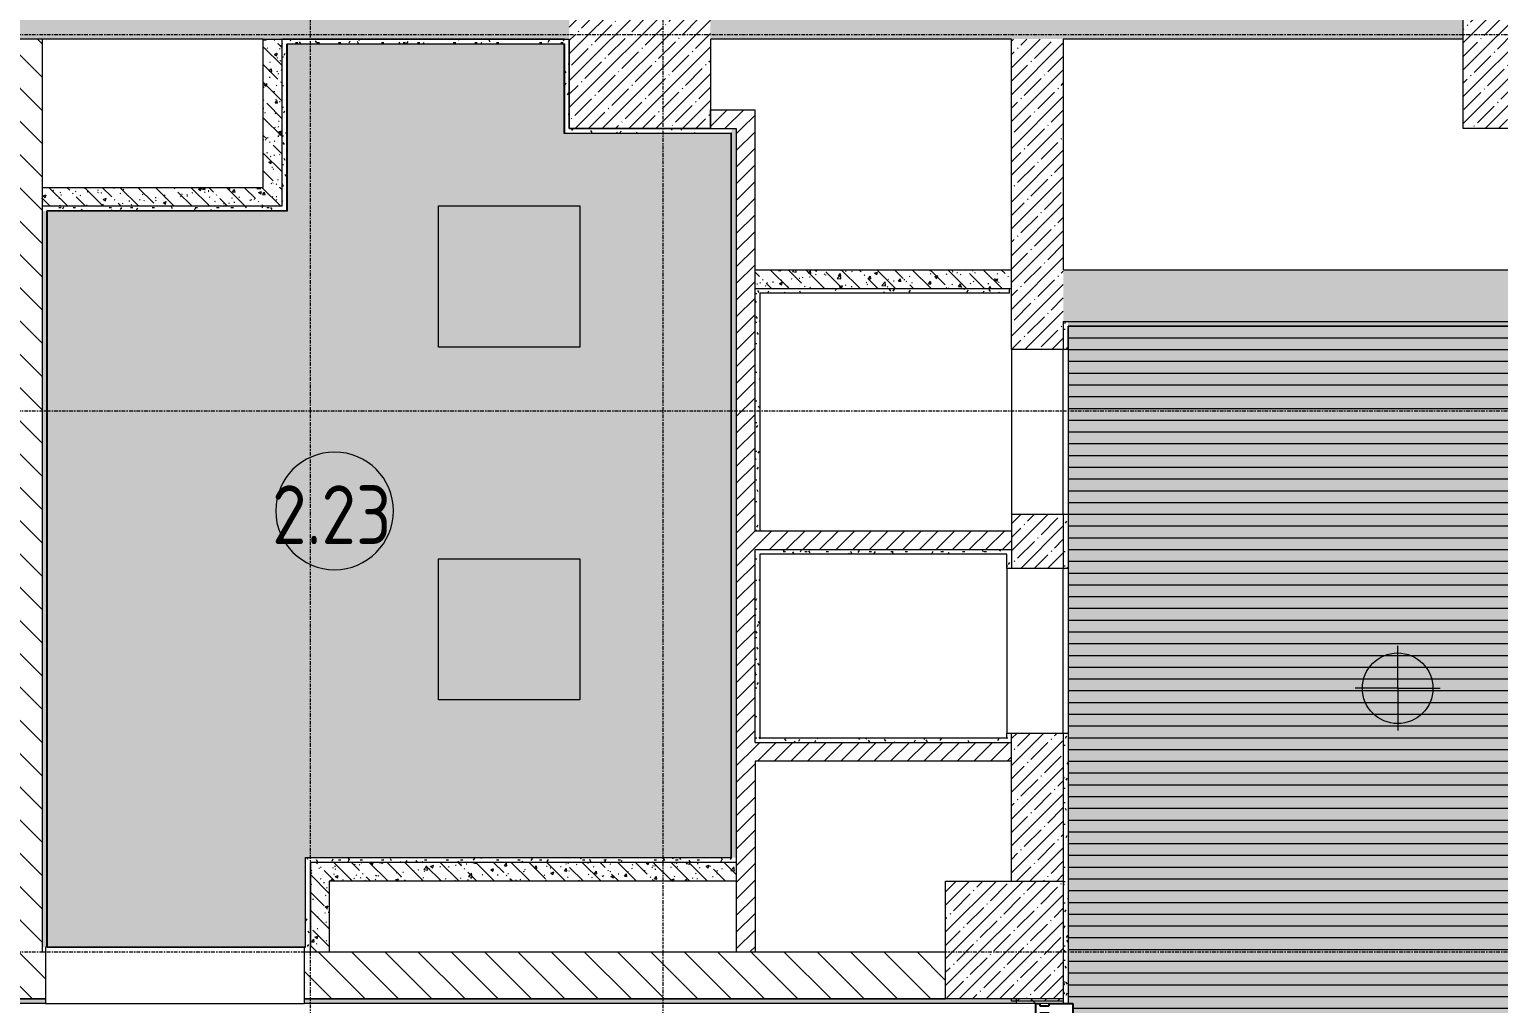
# Model space of a CAD drawing. Header units: millimetres. Extents: x -3917 to 185442, y -8553 to 29000.
# Drawn here: x 15816 to 22060, y 10880 to 15021 of the extents above; entities that cross this region are included whole.
import ezdxf

# ---------------------------------------------------------------- set-up
doc = ezdxf.new("R2010")
doc.units = ezdxf.units.MM
doc.linetypes.add('Осевая', pattern=[31.75, 6.35, -4.7625, 15.875, -4.7625])
for name, color, linetype, lineweight, true_color in [('A-ANNO-NOTE', 1, 'Continuous', 9, 0xff0000), ('A-CLNG-1', 7, 'Continuous', 9, 0xeaeaea), ('A-WALL-1', 7, 'Continuous', 9, 0x3c3c3c), ('A-WALL-FNSH-1', 7, 'Continuous', 9, 0x3c3c3c), ('I-WALL-1', 7, 'Continuous', 9, 0x535353), ('S-COLS-1', 9, 'Continuous', 9, 0x808080), ('S-COLS-2', 7, 'Continuous', 9, 0x3c3c3c)]:
    doc.layers.add(name, color=color, linetype=linetype, lineweight=lineweight, true_color=true_color)
for name, color, linetype, lineweight in [('A-AREA-IDEN', 7, 'Continuous', 9), ('A-CLNG-PATT', 7, 'Continuous', 9), ('A-GLAZ-CWMG', 7, 'Continuous', 9), ('A-GLAZ-CWMG-1', 7, 'Continuous', 25), ('A-WALL', 7, 'Continuous', 9), ('I-WALL', 7, 'Continuous', 9), ('S-COLS', 7, 'Continuous', 9), ('Оси-2', 7, 'Осевая', 9)]:
    doc.layers.add(name, color=color, linetype=linetype, lineweight=lineweight)
doc.layers.add('A-CLNG-PATT-1', color=7, linetype='Continuous', lineweight=9, transparency=1)
doc.styles.add('GOST Common', font='GOST_Common.ttf', dxfattribs={"width": 0.9, "height": 250})
pattern_1 = [(135, (0, 0), (-70.71068, -70.71068), [])]
pattern_2 = [(45, (0, 0), (-35.35534, 35.35534), [])]
pattern_3 = [(135, (0, 0), (-75.43415, -75.43415), [106.68, -17.78, 3.556, -17.78]), (135, (0, 75.39), (-75.43415, -75.43415), []), (50, (0, 0), (127.5292, -11.15758), [13.335, -146.685]), (355, (0, 0), (-24.66966, 133.74), [10.668, -117.348]), (100.451, (10.63, -0.93), (102.85973, 122.5818), [11.333, -124.663]), (46.184, (0, 35.56), (189.7552, -29.4304), [20.002, -220.027]), (96.636, (15.81, 33.1), (166.1822, 173.1996), [17, -186.995]), (351.184, (0, 35.56), (166.184, 173.1976), [16.002, -176.022]), (21, (17.78, 26.67), (106.13027, -71.58603), [13.335, -146.685]), (326, (17.78, 26.67), (43.2619, 128.93175), [10.668, -117.348]), (71.451, (26.62, 20.7), (149.392, 57.34505), [11.333, -124.663]), (37.5, (0, 0), (2.16223, 59.18836), [3.353, -112.573, 3.353, -115.773, -117.792]), (37.5, (0, 0), (2.16223, 59.18836), [-235.052, 3.353, -114.44]), (7.5, (0, 0), (46.77386, 70.12615), [3.353, -64.567, 3.353, -109.906, -44.894]), (7.5, (0, 0), (46.77386, 70.12615), [-181.178, 3.353, -41.542]), (327.5, (-39.65, 0), (94.91367, -4.01009), [3.353, -41.097, 3.353, -135.331, -184.023]), (327.5, (-39.65, 0), (94.91367, -4.01009), [-183.134, 3.353, -180.67]), (317.5, (-57.43, 0), (103.69057, 17.79882), [3.353, -54.432, 3.353, -88.748, -130.683]), (317.5, (-57.43, 0), (103.69057, 17.79882), [-149.885, 3.353, -127.33])]
pattern_4 = [(45, (0, 0), (-57.02463, 57.02463), []), (45, (57.025, 0), (-57.02463, 57.02463), [100.806, -20.161, 3.353, -16.808])]
pattern_5 = [(0, (0, 0), (121.92, 30.48), [10.058, -81.382, 10.058, -81.382, -487.68]), (0, (0, 0), (121.92, 30.48), [-182.88, 10.058, -172.822, 10.058, -81.382, -213.36]), (0, (0, 0), (121.92, 30.48), [-457.2, 10.058, -50.902, 10.058, -142.342]), (120, (45.72, 15.24), (-87.356454, 90.345817), [10.058, -81.382, 10.058, -81.382, -487.68]), (120, (45.72, 15.24), (-87.356454, 90.345817), [-182.88, 10.058, -172.822, 10.058, -81.382, -213.36]), (120, (45.72, 15.24), (-87.356454, 90.345817), [-457.2, 10.058, -50.902, 10.058, -142.342]), (240, (60.96, 76.2), (-34.563546, -120.825817), [10.058, -81.382, 10.058, -81.382, -487.68]), (240, (60.96, 76.2), (-34.563546, -120.825817), [-182.88, 10.058, -172.822, 10.058, -81.382, -213.36]), (240, (60.96, 76.2), (-34.563546, -120.825817), [-457.2, 10.058, -50.902, 10.058, -142.342])]

# ---------------------------------------------------------------- blocks, each defined once
blk = doc.blocks.new('BSC_Колонна _Прямоугольная - 500х500-V31-Сводный план потолков 2 этажа в осях 1-12')
at = {"layer": 'S-COLS-1'}
h = blk.add_hatch(dxfattribs=at)
h.set_pattern_fill('FP_40', color=256, style=0, pattern_type=2)
h.set_pattern_definition([(45, (-19960, -11150), (-57.02463, 57.02463), []), (45, (-19902.975, -11150), (-57.02463, 57.02463), [100.806, -20.161, 3.353, -16.808])])
h.paths.add_polyline_path([(-250, -250), (250, -250), (250, 250), (-250, 250), (-250, -181.2)])
at = {"layer": 'S-COLS-2'}
for p, q in [((-250, 250), (250, 250)), ((-250, -250), (-250, 250)), ((250, 250), (250, -250)), ((250, -250), (-250, -250))]:
    blk.add_line(p, q, dxfattribs=at)
blk = doc.blocks.new('BSC_Колонна _Прямоугольная - 600х600-V44-Сводный план потолков 2 этажа в осях 1-12')
at = {"layer": 'S-COLS-1'}
h = blk.add_hatch(dxfattribs=at)
h.set_pattern_fill('FP_54', color=256, style=0, pattern_type=2)
h.set_pattern_definition([(45, (-22210, -14900), (-57.02463, 57.02463), []), (45, (-22152.975, -14900), (-57.02463, 57.02463), [100.806, -20.161, 3.353, -16.808])])
h.paths.add_polyline_path([(-300, -300), (300, -300), (300, 300), (-300, 300)])
at = {"layer": 'S-COLS-2'}
for p, q in [((-300, 300), (300, 300)), ((-300, -300), (-300, 300)), ((300, 300), (300, -300)), ((300, -300), (-300, -300))]:
    blk.add_line(p, q, dxfattribs=at)
blk = doc.blocks.new('Прямоугольный импост - Импост структурный с накладкой - 160мм Темный-30755595-Сводный план потолков 2 этажа в осях 1-12')
at = {"layer": 'A-GLAZ-CWMG-1'}
for p, q in [((-50, 0), (-50, 17)), ((-50, 17), (0, 17)), ((-40, 0), (-50, 0)), ((-40, -40), (-40, 0)), ((0, 0), (-10, 0)), ((-10, 0), (-10, -40)), ((0, 17), (0, 0)), ((-50, -140), (-50, -40)), ((-50, -40), (-40, -40)), ((-10, -40), (0, -40)), ((0, -40), (0, -140)), ((0, -140), (-50, -140))]:
    blk.add_line(p, q, dxfattribs=at)
blk = doc.blocks.new('Марка_Помещения - Номер-25198446-Сводный план потолков 2 этажа в осях 1-12')
at = {"layer": 'A-AREA-IDEN'}
for start, end in [(360, 180), (180, 360)]:
    blk.add_arc((0, 0), 2.5, start, end, dxfattribs=at)

msp = doc.modelspace()

# ---------------------------------------------------------------- hatches: boundary and pattern name
at = {"layer": 'A-CLNG-PATT'}
h = msp.add_hatch(dxfattribs=at)
h.set_pattern_fill('FP_89', color=256, style=0, pattern_type=2)
h.set_pattern_definition([(0, (29375, 7560.5), (0, -50), [])])
h.paths.add_polyline_path([(32466.7, 141), (32989, 141), (32989, 521), (33631, 521), (33631, 141), (35469, 141), (35469, 521), (35911, 521), (35911, 141), (37969, 141), (37969, 421), (38249, 421), (38249, 5249), (37189, 5249), (37189, 7921), (38277.7, 7921), (38277.7, 10679), (37969, 10679), (37969, 11221), (38249, 11221), (38249, 11474.2), (37977.7, 11609.9), (38249, 11745.5), (38249, 11850.8), (38229, 11850.8), (38229, 11950.8), (38249, 11950.8), (38249, 12774.6), (38229, 12774.6), (38229, 12874.6), (38249, 12874.6), (38249, 14980), (34231, 14980), (34231, 13759), (32700, 13759), (32700, 13740), (31300, 13740), (31300, 13759), (20231, 13759), (20231, 10880), (20250, 10880), (20250, 7921), (30931, 7921), (30931, 141), (31244.2, 141)])
h.paths.add_polyline_path([(33310, 7089.7), (33226.1, 7097), (33150, 7115.7), (33078, 7145.6), (33009.1, 7188), (32945.2, 7243.8), (32894.7, 7304.1), (32854.7, 7370), (32823.3, 7448.3), (32805.7, 7524), (32799.9, 7601.7), (32807, 7683.9), (32825.7, 7760), (32856.2, 7833.1), (32898, 7900.9), (32949.9, 7961.4), (33015.6, 8016.2), (33082.3, 8056.3), (33157.6, 8086.6), (33233.6, 8104.3), (33311.6, 8110.1), (33393.9, 8103), (33470, 8084.3), (33546.9, 8051.4), (33613.1, 8010.1), (33673.8, 7957.3), (33726.5, 7894), (33766.5, 7827.3), (33795.9, 7755), (33814.1, 7678.9), (33819.7, 7593.1), (33813, 7516.1), (33794.3, 7440), (33763.8, 7366.9), (33722, 7299.1), (33665.4, 7234.6), (33606.1, 7184.9), (33536.5, 7143.2), (33467.4, 7114.6), (33383.6, 7095.5), (33310.5, 7089.8)])
h.paths.add_polyline_path([(33310, 7090.7), (33391.3, 7097.4), (33467.7, 7115.8), (33546.5, 7149.5), (33612.6, 7190.8), (33671.7, 7241.8), (33723.3, 7302.8), (33766.4, 7375.2), (33795.6, 7447.7), (33813.3, 7524), (33819.2, 7600.9), (33812.9, 7680.2), (33794.2, 7757.7), (33763.5, 7831.7), (33721.1, 7900.4), (33664.5, 7964.9), (33609.3, 8012), (33535.1, 8056.3), (33463.3, 8085.3), (33383.6, 8103.5), (33308.9, 8109.2), (33230.2, 8103), (33152.3, 8084.2), (33078, 8053.3), (33010.1, 8011.5), (32949.2, 7959.3), (32894.4, 7893.5), (32854.2, 7826.3), (32824.7, 7753.4), (32806.9, 7678.1), (32800.7, 7600), (32807.6, 7517.7), (32826.1, 7441.6), (32856.5, 7368.3), (32898.5, 7300.1), (32950.7, 7239.2), (33013.4, 7186.3), (33082.9, 7144.6), (33158.8, 7114.2), (33235.1, 7096.6), (33309.5, 7090.8)])
h.paths.add_polyline_path([(33310, 7100), (33230.2, 7106.5), (33152.3, 7125.8), (33077.1, 7158.1), (33010.7, 7200.1), (32956.4, 7246.4), (32902, 7311.7), (32863.3, 7375.9), (32834.4, 7445.9), (32816.2, 7521.8), (32810, 7600), (32816.5, 7679.7), (32835.7, 7757.4), (32867.1, 7831.2), (32910.1, 7899.3), (32956.4, 7953.6), (33016.1, 8004.5), (33083, 8045.5), (33155.5, 8075.5), (33231.8, 8093.8), (33310, 8100), (33389.8, 8093.5), (33467.7, 8074.2), (33541.7, 8042.6), (33609.3, 7999.9), (33664.5, 7952.4), (33714.5, 7893.9), (33757.8, 7821.5), (33785.5, 7754.5), (33803.8, 7678.2), (33810, 7599.9), (33803.5, 7520.3), (33783.9, 7441.5), (33752.9, 7368.8), (33709.9, 7300.7), (33663.6, 7246.4), (33603.9, 7195.5), (33536.5, 7154.3), (33458.2, 7123), (33383.6, 7105.8), (33310.1, 7100)])
h.paths.add_polyline_path([(29833.9, 10620), (29785.6, 10620), (29738.8, 10631.5), (29696.1, 10653.9), (29660, 10685.9), (29632.7, 10725.6), (29615.6, 10770.6), (29609.7, 10816.8), (29604.4, 10773.1), (29585.6, 10725.6), (29560, 10688.4), (29523.9, 10656.4), (29481.2, 10634), (29434.4, 10622.5), (29386.1, 10622.5), (29339.3, 10634), (29296.6, 10656.4), (29260.6, 10688.4), (29233.2, 10728.1), (29216.1, 10773.1), (29210.3, 10821), (29216.1, 10868.9), (29233.2, 10913.9), (29260.6, 10953.6), (29296.6, 10985.6), (29339.3, 11008), (29386.1, 11019.5), (29434.4, 11019.5), (29481.2, 11008), (29523.9, 10985.6), (29561.7, 10951.1), (29587.3, 10913.9), (29604.7, 10866.4), (29610.3, 10822.7), (29616.5, 10868.9), (29632.7, 10911.4), (29660, 10951.1), (29696.1, 10983.1), (29738.8, 11005.5), (29785.6, 11017), (29833.9, 11017), (29880.7, 11005.5), (29923.4, 10983.1), (29959.4, 10951.1), (29986.8, 10911.4), (30003.9, 10866.4), (30009.7, 10818.5), (30003.9, 10770.6), (29986.8, 10725.6), (29959.4, 10685.9), (29923.4, 10653.9), (29880.7, 10631.5)])
h.paths.add_polyline_path([(36240, 13660), (36192.1, 13665.8), (36147.1, 13682.9), (36107.4, 13710.3), (36075.4, 13746.4), (36053, 13789.1), (36041.5, 13835.9), (36041.5, 13884.1), (36053, 13930.9), (36075.4, 13973.6), (36107.4, 14009.7), (36147.1, 14037.1), (36192.1, 14054.2), (36240, 14060), (36287.9, 14054.2), (36332.9, 14037.1), (36372.6, 14009.7), (36404.6, 13973.6), (36427, 13930.9), (36438.5, 13884.1), (36438.5, 13835.9), (36427, 13789.1), (36404.6, 13746.4), (36372.6, 13710.3), (36332.9, 13682.9), (36287.9, 13665.8)])
at = {"layer": 'A-CLNG-PATT-1'}
msp.add_hatch(color=256, dxfattribs=at).paths.add_polyline_path([(16989, 11121), (16989, 11501), (18799, 11501), (18799, 14579), (18089.3, 14579), (18089.3, 14959), (16911, 14959), (16911, 14249), (15891, 14249), (15891, 11121), (16573.9, 11121)])
h = msp.add_hatch(color=256, dxfattribs=at)
h.paths.add_polyline_path([(32466.7, 141), (32989, 141), (32989, 521), (33631, 521), (33631, 141), (35469, 141), (35469, 521), (35911, 521), (35911, 141), (37969, 141), (37969, 421), (38249, 421), (38249, 5249), (37189, 5249), (37189, 7921), (38277.7, 7921), (38277.7, 10679), (37969, 10679), (37969, 11221), (38249, 11221), (38249, 11474.2), (37977.7, 11609.9), (38249, 11745.5), (38249, 11850.8), (38229, 11850.8), (38229, 11950.8), (38249, 11950.8), (38249, 12774.6), (38229, 12774.6), (38229, 12874.6), (38249, 12874.6), (38249, 14980), (34231, 14980), (34231, 13759), (32700, 13759), (32700, 13740), (31300, 13740), (31300, 13759), (20231, 13759), (20231, 10880), (20250, 10880), (20250, 7921), (30931, 7921), (30931, 141), (31244.2, 141)])
h.paths.add_polyline_path([(33310, 7089.7), (33226.1, 7097), (33150, 7115.7), (33078, 7145.6), (33009.1, 7188), (32945.2, 7243.8), (32894.7, 7304.1), (32854.7, 7370), (32823.3, 7448.3), (32805.7, 7524), (32799.9, 7601.7), (32807, 7683.9), (32825.7, 7760), (32856.2, 7833.1), (32898, 7900.9), (32949.9, 7961.4), (33015.6, 8016.2), (33082.3, 8056.3), (33157.6, 8086.6), (33233.6, 8104.3), (33311.6, 8110.1), (33393.9, 8103), (33470, 8084.3), (33546.9, 8051.4), (33613.1, 8010.1), (33673.8, 7957.3), (33726.5, 7894), (33766.5, 7827.3), (33795.9, 7755), (33814.1, 7678.9), (33819.7, 7593.1), (33813, 7516.1), (33794.3, 7440), (33763.8, 7366.9), (33722, 7299.1), (33665.4, 7234.6), (33606.1, 7184.9), (33536.5, 7143.2), (33467.4, 7114.6), (33383.6, 7095.5), (33310.5, 7089.8)])
h.paths.add_polyline_path([(33310, 7090.7), (33391.3, 7097.4), (33467.7, 7115.8), (33546.5, 7149.5), (33612.6, 7190.8), (33671.7, 7241.8), (33723.3, 7302.8), (33766.4, 7375.2), (33795.6, 7447.7), (33813.3, 7524), (33819.2, 7600.9), (33812.9, 7680.2), (33794.2, 7757.7), (33763.5, 7831.7), (33721.1, 7900.4), (33664.5, 7964.9), (33609.3, 8012), (33535.1, 8056.3), (33463.3, 8085.3), (33383.6, 8103.5), (33308.9, 8109.2), (33230.2, 8103), (33152.3, 8084.2), (33078, 8053.3), (33010.1, 8011.5), (32949.2, 7959.3), (32894.4, 7893.5), (32854.2, 7826.3), (32824.7, 7753.4), (32806.9, 7678.1), (32800.7, 7600), (32807.6, 7517.7), (32826.1, 7441.6), (32856.5, 7368.3), (32898.5, 7300.1), (32950.7, 7239.2), (33013.4, 7186.3), (33082.9, 7144.6), (33158.8, 7114.2), (33235.1, 7096.6), (33309.5, 7090.8)])
h.paths.add_polyline_path([(33310, 7100), (33230.2, 7106.5), (33152.3, 7125.8), (33077.1, 7158.1), (33010.7, 7200.1), (32956.4, 7246.4), (32902, 7311.7), (32863.3, 7375.9), (32834.4, 7445.9), (32816.2, 7521.8), (32810, 7600), (32816.5, 7679.7), (32835.7, 7757.4), (32867.1, 7831.2), (32910.1, 7899.3), (32956.4, 7953.6), (33016.1, 8004.5), (33083, 8045.5), (33155.5, 8075.5), (33231.8, 8093.8), (33310, 8100), (33389.8, 8093.5), (33467.7, 8074.2), (33541.7, 8042.6), (33609.3, 7999.9), (33664.5, 7952.4), (33714.5, 7893.9), (33757.8, 7821.5), (33785.5, 7754.5), (33803.8, 7678.2), (33810, 7599.9), (33803.5, 7520.3), (33783.9, 7441.5), (33752.9, 7368.8), (33709.9, 7300.7), (33663.6, 7246.4), (33603.9, 7195.5), (33536.5, 7154.3), (33458.2, 7123), (33383.6, 7105.8), (33310.1, 7100)])
h.paths.add_polyline_path([(29833.9, 10620), (29785.6, 10620), (29738.8, 10631.5), (29696.1, 10653.9), (29660, 10685.9), (29632.7, 10725.6), (29615.6, 10770.6), (29609.7, 10816.8), (29604.4, 10773.1), (29585.6, 10725.6), (29560, 10688.4), (29523.9, 10656.4), (29481.2, 10634), (29434.4, 10622.5), (29386.1, 10622.5), (29339.3, 10634), (29296.6, 10656.4), (29260.6, 10688.4), (29233.2, 10728.1), (29216.1, 10773.1), (29210.3, 10821), (29216.1, 10868.9), (29233.2, 10913.9), (29260.6, 10953.6), (29296.6, 10985.6), (29339.3, 11008), (29386.1, 11019.5), (29434.4, 11019.5), (29481.2, 11008), (29523.9, 10985.6), (29561.7, 10951.1), (29587.3, 10913.9), (29604.7, 10866.4), (29610.3, 10822.7), (29616.5, 10868.9), (29632.7, 10911.4), (29660, 10951.1), (29696.1, 10983.1), (29738.8, 11005.5), (29785.6, 11017), (29833.9, 11017), (29880.7, 11005.5), (29923.4, 10983.1), (29959.4, 10951.1), (29986.8, 10911.4), (30003.9, 10866.4), (30009.7, 10818.5), (30003.9, 10770.6), (29986.8, 10725.6), (29959.4, 10685.9), (29923.4, 10653.9), (29880.7, 10631.5)])
h.paths.add_polyline_path([(36240, 13660), (36192.1, 13665.8), (36147.1, 13682.9), (36107.4, 13710.3), (36075.4, 13746.4), (36053, 13789.1), (36041.5, 13835.9), (36041.5, 13884.1), (36053, 13930.9), (36075.4, 13973.6), (36107.4, 14009.7), (36147.1, 14037.1), (36192.1, 14054.2), (36240, 14060), (36287.9, 14054.2), (36332.9, 14037.1), (36372.6, 14009.7), (36404.6, 13973.6), (36427, 13930.9), (36438.5, 13884.1), (36438.5, 13835.9), (36427, 13789.1), (36404.6, 13746.4), (36372.6, 13710.3), (36332.9, 13682.9), (36287.9, 13665.8)])
at = {"layer": 'I-WALL'}
h = msp.add_hatch(dxfattribs=at)
h.set_pattern_fill('FP_13', color=256, style=0, pattern_type=2)
h.set_pattern_definition(pattern_4)
h.paths.add_polyline_path([(30790, 14980), (30790, 15200), (30610, 15200), (30610, 14980)])
h.paths.add_polyline_path([(30010, 14980), (30010, 15200), (26410, 15200), (26410, 14980), (28799.2, 14980)])
h.paths.add_polyline_path([(25810, 14980), (25810, 15200), (22510, 15200), (22510, 14980), (23909, 14980)])
h.paths.add_polyline_path([(21464, 14980), (21910, 14980), (21910, 15200), (18710.3, 15200), (18710.3, 14980), (20210, 14980)])
h.paths.add_polyline_path([(18110.3, 14980), (18110.3, 15200), (14320, 15200), (14320, 14980), (18090.3, 14980)])
h = msp.add_hatch(dxfattribs=at)
h.set_pattern_fill('FP_11', color=256, style=0, pattern_type=2)
h.set_pattern_definition(pattern_1)
h.paths.add_polyline_path([(15670, 11100), (15870, 11100), (15870, 14980), (15670, 14980), (15670, 11120)])
h = msp.add_hatch(dxfattribs=at)
h.set_pattern_fill('FP_38', color=256, style=0, pattern_type=2)
h.set_pattern_definition(pattern_3)
h.paths.add_polyline_path([(16810, 14350), (16890, 14350), (16890, 14980), (16810, 14980)])
h = msp.add_hatch(dxfattribs=at)
h.set_pattern_fill('FP_79', color=256, style=0, pattern_type=2)
h.set_pattern_definition(pattern_5)
h.paths.add_polyline_path([(18089.3, 14960), (18090.3, 14960), (18090.3, 14980), (16890, 14980), (16890, 14960), (17796.4, 14960)])
h = msp.add_hatch(dxfattribs=at)
h.set_pattern_fill('FP_79', color=256, style=0, pattern_type=2)
h.set_pattern_definition(pattern_5)
h.paths.add_polyline_path([(16890, 14250), (16910, 14250), (16910, 14960), (16890, 14960), (16890, 14270)])
h = msp.add_hatch(dxfattribs=at)
h.set_pattern_fill('FP_79', color=256, style=0, pattern_type=2)
h.set_pattern_definition(pattern_5)
h.paths.add_polyline_path([(18090.3, 14600), (18110.3, 14600), (18110.3, 14980), (18090.3, 14980), (18090.3, 14960)])
h = msp.add_hatch(dxfattribs=at)
h.set_pattern_fill('FP_13', color=256, style=0, pattern_type=2)
h.set_pattern_definition(pattern_4)
h.paths.add_polyline_path([(20210, 10890), (20210, 10900), (19990, 10900), (19990, 10890)])
h.paths.add_polyline_path([(20210, 11400), (20210, 12030), (19990, 12030), (19990, 11400), (20101.1, 11400)])
h.paths.add_polyline_path([(20210, 12730), (20210, 12960), (19990, 12960), (19990, 12730)])
h.paths.add_polyline_path([(19990, 13660), (20210, 13660), (20210, 14980), (19990, 14980), (19990, 13674)])
h = msp.add_hatch(dxfattribs=at)
h.set_pattern_fill('FP_37', color=256, style=0, pattern_type=2)
h.set_pattern_definition(pattern_2)
h.paths.add_polyline_path([(18900, 14600), (18900, 14680), (18710.3, 14680), (18710.3, 14600), (18820, 14600)])
h = msp.add_hatch(dxfattribs=at)
h.set_pattern_fill('FP_79', color=256, style=0, pattern_type=2)
h.set_pattern_definition(pattern_5)
h.paths.add_polyline_path([(18800, 14580), (18800, 14600), (18090.3, 14600), (18090.3, 14580), (18799, 14580)])
h = msp.add_hatch(dxfattribs=at)
h.set_pattern_fill('FP_79', color=256, style=0, pattern_type=2)
h.set_pattern_definition(pattern_5)
h.paths.add_polyline_path([(18820, 11500), (18820, 14600), (18800, 14600), (18800, 11500)])
h = msp.add_hatch(dxfattribs=at)
h.set_pattern_fill('FP_37', color=256, style=0, pattern_type=2)
h.set_pattern_definition(pattern_2)
h.paths.add_polyline_path([(18900, 11100), (18900, 14600), (18820, 14600), (18820, 11100)])
h = msp.add_hatch(dxfattribs=at)
h.set_pattern_fill('FP_38', color=256, style=0, pattern_type=2)
h.set_pattern_definition(pattern_3)
h.paths.add_polyline_path([(16890, 14270), (16890, 14350), (15870, 14350), (15870, 14270), (16573.9, 14270)])
h = msp.add_hatch(dxfattribs=at)
h.set_pattern_fill('FP_79', color=256, style=0, pattern_type=2)
h.set_pattern_definition(pattern_5)
h.paths.add_polyline_path([(16890, 14250), (16890, 14270), (15870, 14270), (15870, 14250), (16573.9, 14250)])
h = msp.add_hatch(dxfattribs=at)
h.set_pattern_fill('FP_79', color=256, style=0, pattern_type=2)
h.set_pattern_definition(pattern_5)
h.paths.add_polyline_path([(15885, 11120), (15890, 11120), (15890, 14250), (15870, 14250), (15870, 11120)])
h = msp.add_hatch(dxfattribs=at)
h.set_pattern_fill('FP_38', color=256, style=0, pattern_type=2)
h.set_pattern_definition(pattern_3)
h.paths.add_polyline_path([(18900, 13920), (19990, 13920), (19990, 14000), (18900, 14000)])
h = msp.add_hatch(dxfattribs=at)
h.set_pattern_fill('FP_13', color=256, style=0, pattern_type=2)
h.set_pattern_definition(pattern_4)
h.paths.add_polyline_path([(26354.1, 13780), (31010, 13780), (31010, 14000), (20210, 14000), (20210, 13780), (23909, 13780)])
h = msp.add_hatch(dxfattribs=at)
h.set_pattern_fill('FP_79', color=256, style=0, pattern_type=2)
h.set_pattern_definition(pattern_5)
h.paths.add_polyline_path([(19980, 13900), (19980, 13920), (18900, 13920), (18900, 13900), (19018.9, 13900)])
h = msp.add_hatch(dxfattribs=at)
h.set_pattern_fill('FP_79', color=256, style=0, pattern_type=2)
h.set_pattern_definition(pattern_5)
h.paths.add_polyline_path([(18920, 12890), (18920, 13900), (18900, 13900), (18900, 12890)])
h = msp.add_hatch(dxfattribs=at)
h.set_pattern_fill('FP_79', color=256, style=0, pattern_type=2)
h.set_pattern_definition(pattern_5)
h.paths.add_polyline_path([(20230, 10880), (20230, 12030), (20210, 12030), (20210, 10880)])
h.paths.add_polyline_path([(20230, 12730), (20230, 12960), (20210, 12960), (20210, 12730)])
h.paths.add_polyline_path([(20230, 13660), (20230, 13780), (20210, 13780), (20210, 13660)])
h = msp.add_hatch(dxfattribs=at)
h.set_pattern_fill('FP_79', color=256, style=0, pattern_type=2)
h.set_pattern_definition(pattern_5)
h.paths.add_polyline_path([(34230, 13760), (34230, 13780), (32700, 13780), (32700, 13760), (33689.3, 13760)])
h.paths.add_polyline_path([(31300, 13760), (31300, 13780), (20230, 13780), (20230, 13760), (31244.2, 13760)])
h = msp.add_hatch(dxfattribs=at)
h.set_pattern_fill('FP_37', color=256, style=0, pattern_type=2)
h.set_pattern_definition(pattern_2)
h.paths.add_polyline_path([(19990, 12810), (19990, 12890), (18900, 12890), (18900, 12810), (19970, 12810)])
h = msp.add_hatch(dxfattribs=at)
h.set_pattern_fill('FP_79', color=256, style=0, pattern_type=2)
h.set_pattern_definition(pattern_5)
h.paths.add_polyline_path([(18900, 12790), (19970, 12790), (19970, 12810), (18900, 12810)])
h = msp.add_hatch(dxfattribs=at)
h.set_pattern_fill('FP_79', color=256, style=0, pattern_type=2)
h.set_pattern_definition(pattern_5)
h.paths.add_polyline_path([(19990, 11990), (19990, 12030), (19970, 12030), (19970, 11990)])
h.paths.add_polyline_path([(19970, 12730), (19990, 12730), (19990, 12810), (19970, 12810), (19970, 12790)])
h = msp.add_hatch(dxfattribs=at)
h.set_pattern_fill('FP_79', color=256, style=0, pattern_type=2)
h.set_pattern_definition(pattern_5)
h.paths.add_polyline_path([(18900, 11990), (18920, 11990), (18920, 12790), (18900, 12790)])
h = msp.add_hatch(dxfattribs=at)
h.set_pattern_fill('FP_37', color=256, style=0, pattern_type=2)
h.set_pattern_definition(pattern_2)
h.paths.add_polyline_path([(19990, 11910), (19990, 11990), (18900, 11990), (18900, 11910), (19018.9, 11910)])
h = msp.add_hatch(dxfattribs=at)
h.set_pattern_fill('FP_79', color=256, style=0, pattern_type=2)
h.set_pattern_definition(pattern_5)
h.paths.add_polyline_path([(19970, 11990), (19970, 12010), (18920, 12010), (18920, 11990), (19018.9, 11990)])
h = msp.add_hatch(dxfattribs=at)
h.set_pattern_fill('FP_79', color=256, style=0, pattern_type=2)
h.set_pattern_definition(pattern_5)
h.paths.add_polyline_path([(16990, 11120), (17010, 11120), (17010, 11500), (16990, 11500)])
h = msp.add_hatch(dxfattribs=at)
h.set_pattern_fill('FP_79', color=256, style=0, pattern_type=2)
h.set_pattern_definition(pattern_5)
h.paths.add_polyline_path([(18820, 11480), (18820, 11500), (17010, 11500), (17010, 11480)])
h = msp.add_hatch(dxfattribs=at)
h.set_pattern_fill('FP_38', color=256, style=0, pattern_type=2)
h.set_pattern_definition(pattern_3)
h.paths.add_polyline_path([(17090, 11100), (17090, 11480), (17010, 11480), (17010, 11100)])
h = msp.add_hatch(dxfattribs=at)
h.set_pattern_fill('FP_38', color=256, style=0, pattern_type=2)
h.set_pattern_definition(pattern_3)
h.paths.add_polyline_path([(18820, 11400), (18820, 11480), (17090, 11480), (17090, 11400)])
h = msp.add_hatch(dxfattribs=at)
h.set_pattern_fill('FP_11', color=256, style=0, pattern_type=2)
h.set_pattern_definition(pattern_1)
h.paths.add_polyline_path([(19710, 10900), (19710, 11100), (16985, 11100), (16985, 10900), (19630.2, 10900)])
h.paths.add_polyline_path([(15505, 10900), (15885, 10900), (15885, 11100), (15505, 11100)])
h.paths.add_polyline_path([(14210, 10900), (14405, 10900), (14405, 11100), (14210, 11100)])
h = msp.add_hatch(dxfattribs=at)
h.set_pattern_fill('FP_79', color=256, style=0, pattern_type=2)
h.set_pattern_definition(pattern_5)
h.paths.add_polyline_path([(20010, 10880), (20010, 10900), (16985, 10900), (16985, 10880), (19710, 10880)])
h.paths.add_polyline_path([(15505, 10880), (15885, 10880), (15885, 10900), (15505, 10900)])
h.paths.add_polyline_path([(14405, 10880), (14405, 10900), (13700.3, 10900), (13700.3, 10880), (14128.8, 10880)])
h = msp.add_hatch(dxfattribs=at)
h.set_pattern_fill('FP_11', color=256, style=0, pattern_type=2)
h.set_pattern_definition(pattern_1)
h.paths.add_polyline_path([(20010, 7900), (20210, 7900), (20210, 7920), (20010, 7920)])
h.paths.add_polyline_path([(20010, 10880), (20210, 10880), (20210, 10900), (20010, 10900)])
at = {"layer": 'S-COLS-1'}
h = msp.add_hatch(dxfattribs=at)
h.set_pattern_fill('FP_13', color=256, style=0, pattern_type=2)
h.set_pattern_definition(pattern_4)
h.paths.add_polyline_path([(18110.3, 14600), (18710.3, 14600), (18710.3, 15200), (18110.3, 15200), (18110.3, 14980)])

# ---------------------------------------------------------------- linework, layer by layer
at = {"layer": 'A-ANNO-NOTE'}
for p, q in [((17555, 14271), (18155, 14271)), ((17555, 13671), (17555, 14271)), ((18155, 14271), (18155, 13671)), ((18155, 13671), (17555, 13671)), ((17555, 12771), (18155, 12771)), ((17555, 12171), (17555, 12771)), ((18155, 12771), (18155, 12171)), ((21631, 12220.5), (21631, 12400.5)), ((21631, 12220.5), (21451, 12220.5)), ((21631, 12220.5), (21631, 12040.5)), ((21631, 12220.5), (21811, 12220.5)), ((18155, 12171), (17555, 12171))]:
    msp.add_line(p, q, dxfattribs=at)
msp.add_circle((21631, 12220.5), 150, dxfattribs=at)
at = {"layer": 'A-CLNG-1'}
for p, q in [((18089.3, 14959), (16911, 14959)), ((18799, 11501), (18799, 14579)), ((15891, 14249), (15891, 11121)), ((20231, 13759), (20231, 10880)), ((15891, 11121), (16985, 11121))]:
    msp.add_line(p, q, dxfattribs=at)
at = {"layer": 'A-WALL'}
for p, q in [((16810, 14980), (16890, 14980)), ((18090.3, 14980), (16890, 14980)), ((16890, 14980), (18090.3, 14980)), ((16890, 14270), (16890, 14980)), ((16910, 14960), (18090.3, 14960)), ((18090.3, 14980), (18110.3, 14980)), ((18090.3, 14960), (18090.3, 14600)), ((18900, 12890), (18900, 14680)), ((18800, 11500), (18800, 14580)), ((18820, 14600), (18820, 11100)), ((15870, 14270), (15870, 11100)), ((15890, 11120), (15890, 14250)), ((20210, 13780), (20210, 13660)), ((20210, 13780), (31300, 13780)), ((20230, 13660), (20230, 13760)), ((19990, 12960), (19990, 12730)), ((20230, 12960), (20230, 12730)), ((18900, 11990), (18900, 12810)), ((18900, 11990), (19990, 11990)), ((19990, 11990), (19990, 12030)), ((20230, 12030), (20230, 10880)), ((17010, 11100), (17010, 11480)), ((17010, 11480), (17010, 11120)), ((15870, 11100), (15885, 11100)), ((16985, 11100), (17010, 11100)), ((15885, 10900), (15505, 10900)), ((15505, 10900), (15885, 10900)), ((19710, 10900), (16985, 10900)), ((16985, 10900), (19710, 10900)), ((20010, 10900), (20010, 10880)), ((20210, 10900), (20210, 10880))]:
    msp.add_line(p, q, dxfattribs=at)
at = {"layer": 'A-WALL-1'}
for p, q in [((16810, 14980), (14320, 14980)), ((15870, 14980), (15870, 14270)), ((16810, 14350), (16810, 14980)), ((16910, 14960), (16910, 14959)), ((18110.3, 14980), (18110.3, 14600)), ((19990, 14980), (18710.3, 14980)), ((19990, 13660), (19990, 14980)), ((21910, 14980), (20210, 14980)), ((20210, 14980), (20210, 14000)), ((18710.3, 14600), (18710.3, 14680)), ((18710.3, 14680), (18900, 14680)), ((18110.3, 14600), (18820, 14600)), ((18800, 14580), (18799, 14580)), ((15870, 14350), (16810, 14350)), ((16890, 14270), (15870, 14270)), ((16910, 14250), (15890, 14250)), ((18900, 14000), (19990, 14000)), ((20210, 14000), (30790, 14000)), ((18900, 13920), (19990, 13920)), ((19980, 13900), (18920, 13900)), ((18920, 13900), (18920, 12890)), ((19980, 13920), (19980, 13900)), ((31300, 13760), (20230, 13760)), ((20230, 13660), (19990, 13660)), ((19990, 12960), (20230, 12960)), ((20210, 12960), (20210, 12730)), ((18900, 12890), (19990, 12890)), ((18900, 12810), (19990, 12810)), ((19970, 12790), (18920, 12790)), ((18920, 12790), (18920, 12010)), ((19970, 12730), (19970, 12790)), ((20230, 12730), (19970, 12730)), ((18920, 12010), (19970, 12010)), ((19970, 12030), (20230, 12030)), ((19970, 12010), (19970, 12030)), ((19990, 11400), (19990, 11990)), ((20210, 12030), (20210, 11400)), ((18900, 11910), (18900, 11100)), ((19990, 11910), (18900, 11910)), ((16990, 11120), (16990, 11500)), ((18799, 11500), (18800, 11500)), ((18820, 11480), (17010, 11480)), ((17090, 11400), (17090, 11100)), ((18820, 11400), (17090, 11400)), ((15885, 11120), (15885, 10900)), ((15890, 11120), (15885, 11120)), ((16985, 10900), (16985, 11120)), ((16985, 11120), (16990, 11120)), ((17010, 11100), (19710, 11100)), ((15885, 10880), (15505, 10880)), ((15885, 10900), (15885, 10880)), ((16985, 10880), (16985, 10900)), ((20230, 10880), (16985, 10880)), ((19990, 10890), (19990, 10900)), ((20210, 10890), (19990, 10890))]:
    msp.add_line(p, q, dxfattribs=at)
at = {"layer": 'A-WALL-FNSH-1'}
for p, q in [((16910, 14250), (16910, 14959)), ((16910, 14959), (16911, 14959)), ((16911, 14959), (16911, 14249)), ((18089.3, 14579), (18089.3, 14959)), ((18799, 14579), (18089.3, 14579)), ((18090.3, 14600), (18090.3, 14580)), ((18090.3, 14580), (18799, 14580)), ((18799, 14580), (18799, 14579)), ((16911, 14249), (15891, 14249)), ((31300, 13759), (20231, 13759)), ((20231, 13660), (20230, 13660)), ((20230, 12960), (20231, 12960)), ((20231, 12730), (20230, 12730)), ((20230, 12030), (20231, 12030)), ((16989, 11121), (16989, 11501)), ((16989, 11501), (18799, 11501)), ((18799, 11500), (16990, 11500)), ((15891, 11120), (15890, 11120)), ((16985, 11120), (16985, 11121)), ((16990, 11121), (16985, 11121)), ((20231, 10880), (20230, 10880))]:
    msp.add_line(p, q, dxfattribs=at)
at = {"layer": 'I-WALL-1'}
for p, q in [((19990, 13660), (19990, 12960)), ((20210, 12960), (20210, 13660)), ((19970, 12730), (19970, 12030)), ((20210, 12030), (20210, 12730)), ((15891, 11121), (15891, 11120)), ((15891, 11120), (16985, 11120)), ((15885, 10880), (16985, 10880))]:
    msp.add_line(p, q, dxfattribs=at)
at = {"layer": 'S-COLS-2'}
for p, q in [((18110.3, 14600), (18110.3, 14980)), ((18710.3, 14980), (18710.3, 14600)), ((18710.3, 14600), (18110.3, 14600))]:
    msp.add_line(p, q, dxfattribs=at)
at = {"layer": 'Оси-2'}
for p, q in [((17010, 593.7), (17010, 24898.1)), ((18510, 593.7), (18510, 24898.1)), ((-599.2, 15000), (35390, 15000)), ((-599.2, 13400), (35390, 13400)), ((-599.2, 11100), (35990, 11100))]:
    msp.add_line(p, q, dxfattribs=at)

# ---------------------------------------------------------------- block references
at = {"layer": 'A-AREA-IDEN', "xscale": 99.99999999999993, "yscale": 99.99999999999993, "zscale": 99.99999999999993}
msp.add_blockref('Марка_Помещения - Номер-25198446-Сводный план потолков 2 этажа в осях 1-12', (17113, 12974.7), dxfattribs=at)
at = {"layer": 'A-GLAZ-CWMG', "rotation": 89.99999999999977}
msp.add_blockref('Прямоугольный импост - Импост структурный с накладкой - 160мм Темный-30755595-Сводный план потолков 2 этажа в осях 1-12', (20110, 10880), dxfattribs=at)
at = {"layer": 'S-COLS'}
for name, p in [('BSC_Колонна _Прямоугольная - 600х600-V44-Сводный план потолков 2 этажа в осях 1-12', (22210, 14900)), ('BSC_Колонна _Прямоугольная - 500х500-V31-Сводный план потолков 2 этажа в осях 1-12', (19960, 11150))]:
    msp.add_blockref(name, p, dxfattribs=at)

# ---------------------------------------------------------------- texts
at = {"layer": 'A-AREA-IDEN', "insert": (16847.3, 13083.3), "char_height": 250, "width": 663.797, "attachment_point": 1, "style": 'GOST Common'}
msp.add_mtext('2.23', dxfattribs=at)

doc.saveas('drawing.dxf')
